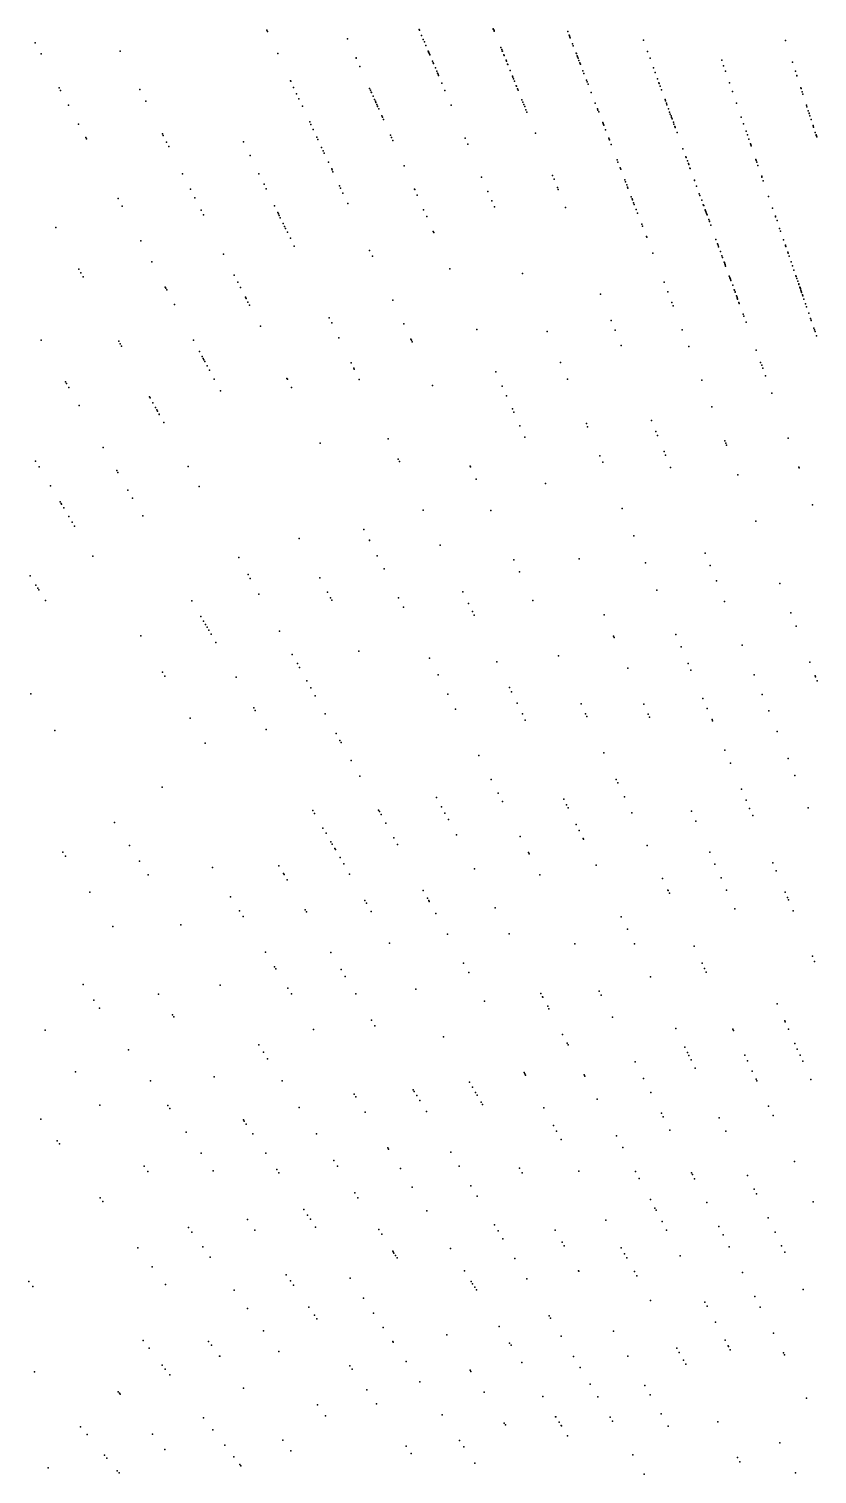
# Model space of a CAD drawing. Header units: metres. Extents: x -4327 to 4266, y -3886 to 3992.
# Drawn here: x -164.3 to -97.4, y 186.6 to 309.1 of the extents above; entities that cross this region are included whole.
import ezdxf

# ---------------------------------------------------------------- set-up
doc = ezdxf.new("R2010")
doc.units = ezdxf.units.M

msp = doc.modelspace()

# ---------------------------------------------------------------- linework, layer by layer
for p in [(-144.09, 309.01, -74.51), (-144.04, 308.89, 2089.13), (-131.19, 309.06, -70.12), (-131.16, 308.99, -91.81), (-124.89, 309.11, -69.25), (-124.89, 309.1, -32.93), (-124.85, 309.02, -68.47), (-124.83, 308.97, -34.38), (-124.81, 308.92, -72.63), (-118.57, 308.89, -59.92), (-163.74, 307.94, 2101.76), (-137.25, 308.28, -69.33), (-130.97, 308.56, -77.29), (-130.83, 308.22, -123.84), (-130.74, 308.01, 2094.19), (-130.61, 307.69, -71.14), (-118.45, 308.58, -44.34), (-118.43, 308.52, -53.36), (-118.39, 308.42, -45.6), (-118.36, 308.34, 2096.39), (-118.17, 307.84, -70.75), (-118.11, 307.68, -44.03), (-112.16, 308.16, 2088.92), (-100.12, 308.13, 2093.58), (-163.23, 307, 2088.25), (-156.54, 307.22, 2099.12), (-143.17, 307.03, -48.65), (-136.53, 306.66, 2093.51), (-136.52, 306.62, 2100.6), (-130.41, 307.22, -34.25), (-130.39, 307.19, -67.61), (-130.39, 307.18, -68.94), (-130.38, 307.15, -84.65), (-130.33, 307.04, -87.14), (-130.32, 307.01, -122.32), (-130.28, 306.93, -126.85), (-130.28, 306.91, -32.56), (-124.25, 307.52, -80.3), (-124.18, 307.35, -63.4), (-124.13, 307.22, -64.13), (-124.12, 307.21, -77.35), (-124, 306.91, -132.37), (-123.98, 306.86, 2085.91), (-123.81, 306.45, -70.72), (-117.87, 307.05, -128.21), (-117.86, 307.04, -61.05), (-117.85, 307.02, -50.71), (-117.85, 307.01, -52.36), (-117.78, 306.82, -50.49), (-117.75, 306.74, -124.18), (-117.7, 306.63, -80.85), (-117.7, 306.62, -62.08), (-117.63, 306.43, -54.65), (-111.81, 307.19, 2089.84), (-111.81, 307.18, -122.93), (-111.6, 306.63, -126.59), (-105.52, 306.46, -121.08), (-136.21, 305.93, 2088.57), (-130.05, 306.38, -24.64), (-129.99, 306.23, -85.55), (-129.96, 306.17, -27.55), (-129.8, 305.8, -29.34), (-129.69, 305.53, -23.48), (-129.62, 305.36, -26.02), (-129.58, 305.28, -97.75), (-123.78, 306.37, -69.95), (-123.68, 306.13, -80.12), (-123.67, 306.09, -63.89), (-123.47, 305.59, -66.59), (-117.55, 306.23, -46.19), (-117.52, 306.14, -54.97), (-117.51, 306.11, -76.74), (-117.29, 305.56, -123.29), (-117.21, 305.34, -47.51), (-111.31, 305.81, -46.55), (-111.16, 305.42, -120.81), (-105.36, 305.97, -118.88), (-105.2, 305.53, -118.71), (-99.52, 306.29, -11.16), (-99.27, 305.53, -12.53), (-161.7, 304.11, 2104), (-154.88, 303.96, 2091.11), (-142.08, 304.7, -50.71), (-142.07, 304.67, -130.2), (-141.83, 304.15, -125.37), (-135.38, 304.06, -60.28), (-129.54, 305.17, -126.95), (-129.26, 304.52, -97.9), (-123.27, 305.1, -82.52), (-123.24, 305.03, -83.84), (-123.18, 304.88, -94), (-123.1, 304.69, -85.27), (-122.94, 304.28, -72.1), (-122.93, 304.26, -96.33), (-122.84, 304.04, -93.55), (-116.99, 304.76, -48.33), (-116.93, 304.61, -70.19), (-116.86, 304.42, -67.55), (-110.97, 304.88, -127.91), (-110.85, 304.55, -121.88), (-110.82, 304.48, -123.47), (-110.73, 304.24, 21.84), (-110.63, 303.95, 18.81), (-104.86, 304.53, -124.34), (-99.15, 305.15, -15.85), (-99.14, 305.13, -10.24), (-98.81, 304.1, -12.65), (-98.79, 304.05, -13.87), (-161.59, 303.9, -128.8), (-154.37, 302.97, -134.05), (-141.57, 303.59, -58.22), (-141.38, 303.19, -123.93), (-135.31, 303.91, -126.76), (-135.24, 303.75, -60.78), (-135.22, 303.71, -73.61), (-135.08, 303.4, -57.16), (-134.96, 303.12, -133.74), (-134.89, 302.98, -133.47), (-134.85, 302.88, -77.59), (-129, 303.89, -131.19), (-122.79, 303.92, -97.58), (-122.46, 303.1, -93.45), (-122.38, 302.91, -86.68), (-116.59, 303.73, -58.19), (-116.24, 302.81, -93.29), (-110.32, 303.11, -45.42), (-110.29, 303.02, -49.54), (-110.21, 302.81, -45.92), (-104.61, 303.81, -124.25), (-104.26, 302.8, -122.83), (-98.7, 303.76, -15.08), (-98.64, 303.58, -13.85), (-160.91, 302.63, -131.89), (-141.08, 302.55, -79.86), (-134.77, 302.7, -76.21), (-134.7, 302.55, -80.18), (-134.7, 302.54, -125.78), (-134.61, 302.34, 2093.25), (-134.34, 301.74, -75.21), (-134.3, 301.63, -122.73), (-128.46, 302.63, -91.46), (-122.3, 302.7, -93.13), (-122.23, 302.53, -92.89), (-122.12, 302.25, -73.86), (-122.04, 302.06, -90.06), (-116.05, 302.33, -60.84), (-116.02, 302.23, -95.41), (-115.95, 302.07, -67.39), (-110.17, 302.68, -48.59), (-110.04, 302.34, -52.49), (-109.94, 302.06, -51.18), (-109.88, 301.89, -40.07), (-109.82, 301.73, 2089.98), (-109.77, 301.6, -126.53), (-103.86, 301.63, -123.96), (-98.34, 302.65, -13.29), (-98.29, 302.5, -111.37), (-98.18, 302.17, -25.62), (-98.11, 301.95, -25.42), (-98.11, 301.94, -22.11), (-98.04, 301.74, -17.58), (-160.06, 301.03, -133.12), (-140.46, 301.22, -71.69), (-140.36, 301, -72.77), (-140.17, 300.59, -71.35), (-134.21, 301.44, -75.52), (-115.61, 301.16, -64.62), (-115.58, 301.1, -59.69), (-115.54, 300.99, -66.79), (-115.52, 300.95, -77.3), (-115.37, 300.54, -88.05), (-109.73, 301.47, -50.36), (-109.62, 301.19, -50.68), (-109.57, 301.03, -50.11), (-109.5, 300.84, -129.25), (-109.47, 300.77, -51.86), (-109.46, 300.74, -47.21), (-109.31, 300.32, -46.78), (-103.66, 301.06, -119.94), (-103.45, 300.44, -126.47), (-103.45, 300.44, -121.67), (-97.94, 301.43, -18.78), (-97.77, 300.91, -14.94), (-97.76, 300.88, -118.97), (-97.73, 300.77, 1.47), (-97.58, 300.32, -35.37), (-159.45, 299.89, 2089.07), (-159.4, 299.79, -132.57), (-152.96, 300.21, -126.08), (-152.89, 300.07, -124.35), (-152.61, 299.51, 2096.47), (-152.41, 299.13, 2093.76), (-146.09, 299.53, -73.41), (-139.86, 299.94, -75.74), (-139.77, 299.74, -126.23), (-139.45, 299.05, -75.52), (-133.61, 300.1, -124.36), (-133.52, 299.89, -81.56), (-133.41, 299.65, 2089.41), (-127.27, 299.84, 2089.77), (-127.06, 299.34, -123.91), (-121.32, 300.27, -89.53), (-115.1, 299.85, -71.3), (-115.07, 299.77, 2089.98), (-115.04, 299.7, -68.51), (-114.9, 299.31, -68.06), (-103.34, 300.12, -49.48), (-103.22, 299.76, -129.6), (-103.07, 299.35, -54.49), (-103.06, 299.32, -50.05), (-103.05, 299.27, -50.4), (-103.02, 299.2, -33.87), (-97.51, 300.12, -116.12), (-97.5, 300.07, -132.61), (-97.49, 300.04, -117.07), (-97.46, 299.96, -29.24), (-145.52, 298.37, -74.64), (-139.31, 298.76, -73.55), (-139.23, 298.58, -130.91), (-114.39, 298, -92.19), (-108.81, 298.95, -57.26), (-108.56, 298.25, -61.25), (-108.53, 298.2, -54.62), (-108.43, 297.91, -41.65), (-102.62, 298.04, -43.86), (-102.59, 297.94, -51.23), (-151.24, 296.82, -134.49), (-144.77, 296.83, -81.86), (-138.88, 297.82, 2100.7), (-138.6, 297.23, -80.73), (-138.56, 297.15, -123.91), (-138.49, 296.99, -81.8), (-132.45, 297.49, -125.51), (-119.87, 296.69, -90.34), (-114.32, 297.81, -76.31), (-114.13, 297.33, -69.6), (-114.09, 297.22, -78.92), (-108.35, 297.7, -91.5), (-108.32, 297.61, -70.67), (-108.32, 297.6, -62.19), (-108.21, 297.3, -38.76), (-108.2, 297.27, -93.05), (-102.55, 297.81, -41.9), (-102.45, 297.54, -38.2), (-102.13, 296.62, -41.91), (-150.57, 295.51, 2090.35), (-144.34, 295.95, -123.01), (-144.16, 295.56, -126.95), (-137.94, 295.81, -60.77), (-137.84, 295.61, -129), (-131.57, 295.51, -128.34), (-131.56, 295.49, 2090.12), (-125.88, 296.55, 2089.31), (-119.74, 296.36, -129.85), (-119.46, 295.67, -126.32), (-119.38, 295.48, -126.84), (-113.74, 296.31, -98.27), (-113.68, 296.15, -126.46), (-113.58, 295.88, -98.88), (-113.51, 295.7, -100.34), (-113.47, 295.61, -97.28), (-107.84, 296.29, -72.34), (-107.83, 296.25, -59.05), (-107.65, 295.76, -80.02), (-102.11, 296.54, -44.34), (-102, 296.22, -46.73), (-156.72, 294.74, 2103.93), (-150.2, 294.79, -129.39), (-137.65, 295.19, 2104.7), (-137.23, 294.29, -125.15), (-131.34, 295, 2094.25), (-125.35, 295.32, -128.91), (-125.02, 294.53, -126.34), (-113.19, 294.87, -96.47), (-113.12, 294.7, -102.85), (-113.09, 294.62, -97.33), (-113.09, 294.62, -97.33), (-112.99, 294.36, -133.13), (-112.94, 294.21, 2096.95), (-107.42, 295.13, 2097.62), (-107.37, 294.99, -60.75), (-107.22, 294.59, -60.32), (-107.08, 294.2, -79.42), (-101.54, 294.89, -130.28), (-156.37, 294.09, 2091.9), (-149.67, 293.74, -68.67), (-149.47, 293.35, -71.95), (-143.45, 294.11, -78.47), (-143.17, 293.54, -73.43), (-143.11, 293.42, 2094.46), (-143.05, 293.29, -73.56), (-142.96, 293.1, -79.89), (-130.8, 293.78, -129.01), (-130.54, 293.2, 2088.99), (-124.8, 294.01, -125.71), (-118.77, 293.97, -130.21), (-112.78, 293.79, -105.01), (-112.65, 293.47, -90.97), (-107.05, 294.12, -84.69), (-106.93, 293.78, -74.97), (-106.91, 293.74, -71.9), (-106.91, 293.73, -68.49), (-106.89, 293.69, -66.34), (-106.87, 293.63, -73.49), (-106.87, 293.63, -98.06), (-106.83, 293.51, -130.48), (-106.79, 293.41, -70.03), (-106.76, 293.33, -59.35), (-106.62, 292.94, -64.04), (-101.2, 293.91, -55.42), (-100.96, 293.22, -47.64), (-100.95, 293.17, -70.6), (-162, 292.26, -114.55), (-142.71, 292.6, 2096.12), (-142.59, 292.36, -78), (-142.51, 292.19, -79.83), (-142.36, 291.88, -78.06), (-129.98, 291.94, -125.98), (-129.93, 291.84, 2094.53), (-112.3, 292.54, -88.1), (-112.23, 292.38, -84.01), (-106.57, 292.81, -63.48), (-106.56, 292.78, -71.84), (-106.45, 292.48, -63.94), (-100.83, 292.85, -60.12), (-100.61, 292.19, -74.99), (-100.53, 291.96, -74.94), (-154.8, 291.14, 2092.94), (-142.1, 291.35, -124.53), (-141.77, 290.68, -85.43), (-111.9, 291.51, -132.64), (-111.88, 291.46, -87.59), (-106.01, 291.25, -25.67), (-105.87, 290.89, -72.8), (-105.83, 290.77, -81.56), (-105.83, 290.76, -28.69), (-105.78, 290.63, -69.54), (-100.27, 291.21, -57.17), (-100.12, 290.78, -27.33), (-100.1, 290.71, -58.63), (-100.08, 290.67, -28.67), (-100.08, 290.65, -129.99), (-153.86, 289.36, -125.7), (-147.77, 290.01, -71.51), (-135.38, 290.32, 2092.62), (-135.15, 289.84, -128.09), (-111.36, 290.09, -84.44), (-105.63, 290.22, -32.03), (-105.5, 289.86, -133.22), (-105.44, 289.71, -129.78), (-105.31, 289.34, -87.11), (-105.29, 289.29, -85.47), (-99.92, 290.18, -31.33), (-99.91, 290.17, -31.49), (-99.89, 290.1, -57.99), (-99.8, 289.84, -55.35), (-99.63, 289.35, -76.74), (-160.05, 288.74, 2088.06), (-159.87, 288.41, 2100.52), (-159.69, 288.08, -112.31), (-146.86, 288.23, 2090.37), (-128.57, 288.77, 2095.54), (-122.41, 288.38, -126.87), (-105.26, 289.2, -90.34), (-105.24, 289.14, -75.2), (-105.22, 289.1, -91.59), (-105.19, 289, -83.76), (-104.88, 288.14, -129.86), (-104.83, 288.02, -109.57), (-99.52, 289.03, -64.89), (-99.39, 288.64, -129.87), (-99.22, 288.17, -79.62), (-99.21, 288.11, -21.89), (-152.71, 287.21, -129.88), (-152.66, 287.11, 2101.24), (-152.58, 286.97, -131.21), (-146.56, 287.63, -75.36), (-146.33, 287.19, -71.92), (-110.41, 287.64, 2096.73), (-110.1, 286.82, -84.93), (-104.83, 288.01, -91.97), (-104.8, 287.93, -78.26), (-104.78, 287.88, -74.35), (-104.74, 287.76, -93.72), (-104.74, 287.76, -72.73), (-104.59, 287.37, 2097.07), (-104.45, 286.97, -92.18), (-104.44, 286.96, -93.09), (-104.39, 286.8, -110.24), (-99.14, 287.93, -56.7), (-99.07, 287.71, -91.49), (-98.99, 287.48, -99.8), (-98.97, 287.44, -84.4), (-98.89, 287.21, -76.53), (-98.89, 287.19, 2098.89), (-98.88, 287.17, -72.48), (-98.87, 287.13, -85.56), (-98.85, 287.09, -77.02), (-98.8, 286.95, -134.62), (-98.77, 286.86, -133.59), (-151.92, 285.73, -125.94), (-145.91, 286.37, -75.96), (-145.87, 286.29, -76.31), (-145.86, 286.26, -74.27), (-145.7, 285.94, -78.99), (-145.56, 285.67, -77.07), (-133.41, 286.1, -127.64), (-115.8, 286.62, 2095.82), (-109.75, 285.9, -82.86), (-109.64, 285.63, -132.73), (-104.38, 286.79, -101.1), (-104.26, 286.47, -83.2), (-104.22, 286.35, -94.35), (-104.2, 286.28, -95.42), (-104.17, 286.21, -102.93), (-104.17, 286.2, -92.3), (-104.07, 285.92, -102.27), (-104.03, 285.83, -103.35), (-98.75, 286.79, -75.19), (-98.74, 286.75, -72.2), (-98.67, 286.57, -79.18), (-98.64, 286.48, -76.51), (-98.55, 286.2, -80.66), (-98.41, 285.79, -76.33), (-138.81, 284.6, 2091.42), (-114.9, 284.39, -130.29), (-103.7, 284.91, -94.23), (-103.64, 284.76, -108.15), (-98.32, 285.53, -65.48), (-98.13, 285, -85.28), (-98.13, 284.99, -91.52), (-97.98, 284.55, -86.92), (-97.93, 284.41, -123.73), (-97.92, 284.37, -88.46), (-144.65, 283.89, 2096.68), (-138.6, 284.18, 2096.04), (-132.48, 284.11, 2093.66), (-126.28, 283.62, 2089.06), (-120.32, 283.46, -133.8), (-114.56, 283.55, -130.5), (-108.86, 283.59, 2091.05), (-103.46, 284.25, 2098.31), (-97.7, 283.73, -89.87), (-97.65, 283.6, -86.8), (-97.6, 283.44, -91.74), (-163.23, 282.72, -124.8), (-156.66, 282.63, -69.33), (-156.54, 282.41, -72.79), (-156.43, 282.2, -76.07), (-150.32, 282.71, -69.98), (-150.32, 282.71, -69.98), (-137.99, 282.92, -130.49), (-131.88, 282.81, 2091.85), (-131.83, 282.71, -129.51), (-131.76, 282.56, -129.24), (-114.04, 282.25, 2103.59), (-108.32, 282.18, -124.14), (-97.47, 283.08, -92.16), (-149.81, 281.74, -79.1), (-149.59, 281.33, -76.77), (-149.49, 281.15, -77.64), (-149.44, 281.05, -75.96), (-149.36, 280.91, -76.66), (-136.95, 280.8, 2094.33), (-119.2, 280.81, -130.37), (-102.59, 281.87, -132.08), (-102.22, 280.83, -23.11), (-149.16, 280.53, -78.39), (-148.97, 280.17, -79.02), (-142.39, 279.45, -130.62), (-136.73, 280.33, -128.29), (-136.69, 280.25, -127.86), (-124.67, 280.02, -131.4), (-102.12, 280.58, -128.96), (-102.04, 280.35, -28.97), (-101.8, 279.68, -125.48), (-161.19, 279.18, -69.35), (-161.1, 279.04, -68.95), (-160.9, 278.69, -73.09), (-148.56, 279.41, -79.36), (-148.04, 278.42, -82.74), (-142.36, 279.4, -124.81), (-142, 278.69, -132.67), (-136.27, 279.39, -128.86), (-130.04, 278.87, 2094.01), (-124.14, 278.81, -130.04), (-118.6, 279.4, 2097.4), (-107.22, 279.31, -131.35), (-160.03, 277.18, -69.4), (-154.04, 277.9, -71.81), (-154, 277.82, -71.06), (-153.76, 277.39, -113.19), (-153.54, 276.99, -75.21), (-123.77, 277.98, -125.75), (-106.36, 277.07, 2091.04), (-101.26, 278.21, 2094.18), (-153.44, 276.8, -76.07), (-153.37, 276.69, -77.69), (-153.24, 276.45, 2087.71), (-153.22, 276.42, -75.78), (-123.27, 276.88, -124.09), (-123.15, 276.6, -124.16), (-111.47, 275.89, -122.4), (-152.85, 275.74, -112.52), (-122.64, 275.46, 2091.63), (-117, 275.65, -127.59), (-116.89, 275.37, -127.66), (-111.1, 274.98, -125.41), (-110.96, 274.64, -125.64), (-157.97, 273.62, -68.33), (-139.59, 273.97, 2092.53), (-133.81, 274.34, 2093.11), (-122.21, 274.48, -124.55), (-105.25, 274.17, -126.46), (-105.17, 273.98, -125.04), (-105.11, 273.81, -122.89), (-99.87, 274.39, -124.04), (-163.71, 272.46, -68.92), (-132.96, 272.61, -133.16), (-132.86, 272.41, -124.09), (-115.85, 272.91, -126.9), (-115.61, 272.36, -125.12), (-110.41, 273.27, -128.44), (-110.28, 272.96, 2090.62), (-163.42, 271.98, -65.55), (-156.83, 271.65, -70.53), (-156.74, 271.48, -71.38), (-150.77, 271.99, -105.85), (-126.85, 272.04, -131), (-126.83, 271.98, -131.75), (-126.34, 270.93, -130.66), (-109.86, 271.91, 2099.11), (-104.14, 271.3, 2088.38), (-98.97, 271.93, -128.18), (-98.96, 271.9, 2096.12), (-162.45, 270.36, -70.74), (-155.88, 270, -70.99), (-149.83, 270.29, -106.88), (-120.46, 270.55, -130.79), (-161.63, 269, -67.51), (-161.54, 268.85, -67.12), (-161.51, 268.81, -68.54), (-161.32, 268.49, 2091.93), (-155.49, 269.31, -73.31), (-113.95, 268.45, -124.26), (-97.82, 268.75, -125.94), (-160.89, 267.76, -68.27), (-160.6, 267.28, -76.21), (-154.62, 267.81, 2096.57), (-130.85, 268.29, -131.05), (-125.1, 268.28, -131.12), (-102.63, 267.37, -131.18), (-160.4, 266.95, -133.9), (-135.87, 266.66, -132.37), (-112.96, 266.12, 2094.39), (-141.37, 265.88, -124.25), (-135.4, 265.75, -125.93), (-135.39, 265.72, -122.1), (-129.41, 265.34, -122.19), (-158.87, 264.4, 2099.21), (-146.48, 264.27, -132.06), (-134.73, 264.42, 2099.13), (-123.14, 264.09, -129.83), (-117.62, 264.18, 2086.56), (-111.99, 263.84, -128.83), (-106.93, 264.66, -127.18), (-106.5, 263.59, -128.53), (-164.18, 262.74, -70.55), (-145.69, 262.84, -130.18), (-145.51, 262.51, -110.26), (-139.61, 262.57, -131.72), (-134.16, 263.31, 2098.55), (-122.67, 263.06, -123.67), (-105.97, 262.29, 2091.45), (-163.68, 261.95, -67.86), (-163.51, 261.68, -70.44), (-163.43, 261.54, -71.11), (-144.77, 261.17, -123.78), (-138.96, 261.35, -124.21), (-127.48, 261.37, 2089.86), (-111.01, 261.51, -127.14), (-100.6, 262.08, 2101.33), (-162.86, 260.63, -75.65), (-150.46, 260.6, 2087.42), (-138.7, 260.86, -127.41), (-138.6, 260.66, -127.31), (-132.92, 260.86, 2087.32), (-132.51, 260.07, -126.82), (-126.99, 260.37, -124.36), (-121.54, 260.64, -130.96), (-105.27, 260.55, 2094.74), (-149.7, 259.29, 2101.28), (-149.46, 258.87, -122.39), (-126.67, 259.71, -126.67), (-126.51, 259.38, -126.89), (-115.5, 259.42, -130.44), (-99.65, 259.59, -130.12), (-154.8, 257.63, 2093.03), (-149.3, 258.6, -127.04), (-149.17, 258.36, 2101.93), (-149.03, 258.12, -123.17), (-148.82, 257.77, -124.15), (-143.03, 258.04, 2095.08), (-114.7, 257.62, -129.35), (-114.64, 257.49, -129.66), (-109.4, 257.74, 2095.88), (-99.21, 258.45, -132.7), (-148.43, 257.08, -126.68), (-136.29, 256.33, -129.16), (-108.96, 256.7, 2087.45), (-103.78, 256.85, -123.97), (-141.94, 256.06, -112.11), (-141.51, 255.29, -112.32), (-141.32, 254.94, -111.25), (-130.3, 255.74, -123.59), (-124.59, 255.44, -128.12), (-119.35, 255.94, -127.86), (-108.37, 255.3, -128.69), (-98.04, 255.4, -121.89), (-152.96, 254.57, -126.35), (-152.75, 254.21, -127.32), (-146.71, 254.12, -125.78), (-140.7, 253.83, -126.28), (-129.58, 254.32, 2084.55), (-113.48, 254.89, -129.27), (-108.13, 254.73, -130.61), (-102.76, 254.34, -129.28), (-97.6, 254.24, -130.53), (-97.57, 254.17, 2098.92), (-97.43, 253.82, -127.41), (-164.11, 252.71, -132.09), (-140.38, 253.24, -124.68), (-140, 252.56, -125.84), (-128.76, 252.7, -131.22), (-123.52, 253.25, -126.84), (-123.35, 252.9, 2097.46), (-102.09, 252.67, -128.98), (-145.21, 251.52, 2087.14), (-145.09, 251.31, 2085.41), (-128.11, 251.43, 2094.83), (-122.87, 251.93, 2098.11), (-117.45, 251.87, -129.87), (-112.13, 251.85, -130.48), (-107.11, 252.33, 2095.4), (-106.75, 251.49, -129.86), (-101.53, 251.29, -132.09), (-150.61, 250.66, 2093.17), (-139.14, 251.02, -106.86), (-122.43, 251.02, 2099.25), (-122.18, 250.5, -126.92), (-117.06, 251.03, -126.5), (-116.95, 250.81, 2097.57), (-111.75, 251, -132.43), (-111.64, 250.74, -133.59), (-106.34, 250.53, -121.98), (-106.3, 250.42, -131.13), (-162.09, 249.6, 2088.65), (-144.16, 249.69, 2088.69), (-138.23, 249.37, -104.74), (-100.82, 249.54, 2092.77), (-149.33, 248.53, -126.92), (-137.9, 248.77, -112.85), (-137.8, 248.6, 2092.79), (-115.51, 247.72, -131.93), (-105.25, 247.94, 2103.57), (-136.96, 247.08, -124.58), (-126.11, 247.5, -130.73), (-104.77, 246.83, 2085.08), (-99.89, 247.24, 2091.57), (-136.22, 245.75, -112.72), (-125.07, 245.46, 2088.16), (-114.46, 245.45, -121.91), (-114.32, 245.16, 2094.35), (-99.31, 245.8, -123), (-152.98, 244.81, 2099.75), (-129.7, 243.93, -123.82), (-124.47, 244.29, -129.58), (-113.77, 243.99, -130.67), (-103.84, 244.64, -129.18), (-140.21, 242.84, 2090.28), (-134.62, 242.86, -129.76), (-134.55, 242.73, -109.23), (-129.28, 243.14, -129.97), (-124.11, 243.58, -127.75), (-118.91, 243.8, -132.2), (-118.68, 243.32, -122.75), (-118.55, 243.06, -122.8), (-108.09, 242.78, -122.78), (-103.45, 243.71, 2094.84), (-103.15, 243, 2097.96), (-98.2, 243.05, -128.65), (-157.03, 241.81, 2088.69), (-140.05, 242.58, -106.73), (-134.41, 242.49, -124.08), (-134, 241.75, 2095.1), (-129, 242.61, -130.05), (-128.7, 242.05, -131.4), (-117.86, 241.65, -126.18), (-113.14, 242.63, -129.76), (-107.71, 241.93, -129.97), (-102.89, 242.39, -129.06), (-139.34, 241.34, 2085.97), (-139.08, 240.9, -109.66), (-133.32, 240.52, 2093.26), (-128.01, 240.76, -129.24), (-122.6, 240.61, -128.35), (-117.6, 241.12, 2086.07), (-117.27, 240.44, 2098.27), (-117.24, 240.39, -122.68), (-161.4, 239.28, 2090.92), (-155.76, 239.85, -130.24), (-138.67, 240.18, -111.08), (-138.55, 239.98, -128.02), (-138.33, 239.59, -112.74), (-138.28, 239.51, 2087.51), (-133.01, 239.95, 2088.31), (-121.91, 239.26, 2088.05), (-121.85, 239.14, -123.64), (-111.85, 239.86, 2094.09), (-106.54, 239.3, -125.03), (-161.17, 238.95, -129.55), (-154.9, 238.53, -130.08), (-148.72, 238, 2083.43), (-143.08, 238.13, 2096.93), (-137.89, 238.84, 2090.39), (-137.58, 238.29, -123.86), (-126.48, 237.87, -129.13), (-116.18, 238.2, 2087.75), (-106.09, 238.27, -126.77), (-101.19, 238.39, 2095.05), (-154.16, 237.38, -132.45), (-142.69, 237.48, -128.73), (-142.64, 237.39, -127.77), (-142.38, 236.96, -131.21), (-137.08, 237.43, -124.85), (-120.94, 237.36, -127.87), (-110.55, 237.07, -125.21), (-105.58, 237.13, -123.03), (-100.9, 237.71, -124.65), (-159.11, 235.89, 2095.02), (-147.17, 235.51, 2096.18), (-130.83, 236.03, 2098.47), (-130.47, 235.38, -129.72), (-110.08, 236.07, -123.46), (-110.07, 236.05, -124.67), (-109.96, 235.81, 2095.41), (-105.1, 236.06, -124.9), (-100.14, 235.91, -131.38), (-99.95, 235.46, -126.23), (-146.41, 234.31, -130.95), (-140.84, 234.4, -125.79), (-140.73, 234.22, 2088.7), (-135.79, 235.2, -130.36), (-135.65, 234.96, -131.5), (-135.25, 234.26, -126.23), (-130.36, 235.18, -129.61), (-130.32, 235.11, -129.21), (-129.76, 234.09, 2090.18), (-124.73, 234.58, 2092.95), (-104.4, 234.48, -128.41), (-99.85, 235.24, -127.85), (-99.46, 234.32, 2096.85), (-157.16, 233, 2086.41), (-151.4, 233.13, 2098.17), (-146.12, 233.84, -134.4), (-114.04, 233.82, 2095.16), (-128.78, 232.33, -121.85), (-123.55, 232.37, 2091.51), (-113.52, 232.75, -126.04), (-144.22, 230.8, 2098.17), (-138.66, 230.77, -131.22), (-133.69, 231.57, 2088.2), (-117.97, 231.53, -128.76), (-112.92, 231.52, -129.92), (-107.87, 231.32, 2083.42), (-97.83, 230.47, -126.46), (-143.45, 229.57, -128.13), (-143.35, 229.41, -126.77), (-137.8, 229.33, 2089.44), (-127.42, 229.88, 2088.78), (-107.19, 229.88, -131.6), (-106.98, 229.43, 2094.76), (-97.64, 230.01, -126.89), (-159.69, 228.06, -126.97), (-148.07, 228.01, 2095.94), (-137.45, 228.76, -124.53), (-126.98, 229.08, -124.49), (-111.55, 228.72, -126.1), (-106.85, 229.13, -127.17), (-158.77, 226.75, -131.01), (-153.28, 227.25, -123.75), (-142.32, 227.76, -126.22), (-142.02, 227.28, -129.72), (-136.56, 227.27, 2088.74), (-131.45, 227.67, 2089.27), (-120.87, 227.32, -127.4), (-120.71, 227.02, -128.63), (-120.7, 227.01, -128.1), (-115.92, 227.5, -127.74), (-115.75, 227.16, -127.38), (-158.3, 226.07, 2091.87), (-125.65, 226.67, 2096.54), (-120.28, 226.22, 2091.36), (-120.17, 226.01, -130.34), (-100.81, 226.43, -121.98), (-152.1, 225.49, -126.56), (-152, 225.34, 2086.62), (-135.22, 225.04, -121.99), (-134.93, 224.56, -122.6), (-114.79, 225.29, -125.98), (-109.42, 224.34, -127.44), (-100.17, 224.98, -122.37), (-100.14, 224.91, -128.59), (-162.9, 224.21, 2083.15), (-140.13, 224.26, 2092.36), (-129.12, 223.64, -129.19), (-119.02, 223.84, -128.56), (-118.62, 223.09, 2090.79), (-104.58, 224.28, -130.46), (-104.53, 224.16, -131.25), (-99.85, 224.28, 2088.87), (-99.32, 223.08, -124.84), (-155.83, 222.54, 2094.45), (-144.79, 222.96, -126.71), (-144.38, 222.32, -124.23), (-118.55, 222.95, -126.67), (-108.64, 222.75, -127.05), (-108.43, 222.31, -127.99), (-108.3, 222.05, -128.01), (-103.56, 222.08, 2084.9), (-99.11, 222.6, 2102.93), (-98.88, 222.08, -123.12), (-160.32, 220.66, 2093.81), (-144.03, 221.78, -129.61), (-122.28, 220.61, -124.99), (-112.87, 221.51, -126.08), (-108.12, 221.68, 2088.74), (-107.77, 220.97, -122.66), (-103.33, 221.6, -123.66), (-102.93, 220.73, -123.34), (-98.65, 221.57, -128.03), (-153.97, 219.89, 2087.31), (-148.56, 220.25, 2102.03), (-142.8, 219.89, 2092.89), (-126.9, 219.79, -128.01), (-122.22, 220.49, -125.26), (-122.15, 220.37, -132.12), (-117.19, 220.41, 2094.43), (-117.14, 220.31, 2093.43), (-112.14, 220.1, 2101.78), (-102.61, 220.05, 2095.48), (-102.54, 219.9, -126.22), (-97.96, 220.02, -127.47), (-136.7, 218.77, -125.21), (-136.56, 218.54, -125.77), (-131.68, 219.15, 2096.47), (-131.6, 219.01, -126.26), (-131.38, 218.66, -130.42), (-131.12, 218.23, 2097.1), (-126.65, 219.37, -128.98), (-126.39, 218.92, -126.12), (-126.26, 218.69, -129.97), (-116.09, 218.34, 2094.2), (-111.54, 218.9, -128.49), (-158.27, 217.84, 2093.76), (-152.5, 217.8, -127.8), (-152.33, 217.55, -127.84), (-141.35, 217.65, -125.44), (-135.75, 217.25, 2091.12), (-130.57, 217.31, -124.08), (-125.92, 218.1, 2103.23), (-125.8, 217.89, -132.28), (-120.62, 217.61, -132.21), (-110.64, 217.15, 2093.36), (-101.54, 217.76, -123.17), (-101.17, 216.95, -127.03), (-163.26, 216.66, -122.11), (-146.08, 216.58, -125.92), (-146.01, 216.47, 2093.53), (-145.84, 216.22, -122.75), (-119.8, 216.12, 2102.53), (-110.49, 216.85, -126.95), (-109.92, 215.73, -123.95), (-105.73, 216.77, -126.3), (-161.87, 214.81, 2091.53), (-161.69, 214.57, -127.16), (-150.93, 215.56, 2091.26), (-145.3, 215.42, 2092.68), (-139.88, 215.4, -129.19), (-119.53, 215.64, -120.67), (-119.14, 214.93, -125.64), (-114.44, 215.24, -121.79), (-105.17, 215.63, -123.32), (-149.68, 213.77, -126.49), (-144.18, 213.76, -123.76), (-133.85, 214.21, -124.82), (-133.79, 214.11, -125.62), (-128.49, 213.84, -128.23), (-113.92, 214.26, 2094.24), (-154.51, 212.66, 2089.03), (-154.19, 212.22, 2103.2), (-148.64, 212.28, -125.08), (-143.25, 212.37, -124.34), (-143.07, 212.1, 2088.39), (-138.41, 213.14, 2093.38), (-138.1, 212.66, 2088.66), (-132.76, 212.46, -126.71), (-127.78, 212.67, 2091.33), (-122.68, 212.49, -123.08), (-122.45, 212.09, 2103.54), (-117.65, 212.25, -121.74), (-112.84, 212.21, -127.88), (-108.07, 212.1, -125.82), (-99.36, 213.07, -124.43), (-131.77, 210.88, -128.16), (-126.79, 211.01, -120.32), (-112.52, 211.61, -121.05), (-108, 211.96, 2093.02), (-107.82, 211.6, -130.54), (-103.34, 211.87, -123.78), (-158.23, 209.98, 2089.52), (-158.01, 209.68, -127.79), (-136.64, 210.41, 2095.28), (-136.37, 209.99, 2091.06), (-126.26, 210.13, -125.16), (-111.57, 209.83, 2101.1), (-106.79, 209.58, 2100.12), (-102.76, 210.7, -125.71), (-102.58, 210.32, -126.48), (-97.76, 209.65, -130.3), (-140.96, 208.98, -123.03), (-140.65, 208.52, 2090.93), (-130.53, 208.89, 2095.82), (-111.18, 209.11, -130.18), (-111.09, 208.93, -126.89), (-150.73, 207.46, -131.1), (-145.75, 208.15, -124.02), (-145.11, 207.24, -123.99), (-140.41, 208.17, -128.89), (-139.96, 207.5, 2090.32), (-134.61, 207.28, -126.18), (-124.8, 207.7, 2091.26), (-124.48, 207.17, -126.4), (-119.64, 207.23, -123.98), (-115.35, 208.09, 2093.27), (-110.57, 207.96, 2092.54), (-110.19, 207.24, -129.35), (-105.76, 207.56, -124.76), (-101.58, 208.27, -124.92), (-150.45, 207.08, 2089.38), (-134.36, 206.9, -123.76), (-124.08, 206.51, 2099.22), (-119.06, 206.21, -121.9), (-118.89, 205.92, -122.55), (-105.39, 206.83, -124.16), (-101, 207.07, 2098.39), (-100.44, 205.92, 2097.27), (-155.03, 205.73, -125.38), (-149.54, 205.82, 2095.61), (-148.91, 204.95, -127.26), (-133.42, 205.45, 2094.22), (-133.39, 205.41, -127.24), (-133.33, 205.3, -121.97), (-133.19, 205.1, -121.35), (-133.06, 204.89, 2088.51), (-128.53, 205.69, -122), (-123.07, 204.82, -121.34), (-114.04, 205.73, -125.81), (-113.77, 205.24, -126.83), (-113.57, 204.89, 2101.99), (-109.03, 205.05, 2094.16), (-104.88, 205.83, 2093.54), (-100.17, 205.38, -123.51), (-100.17, 205.38, -123.51), (-153.83, 204.14, 2095.97), (-142.46, 203.45, 2093.57), (-127.34, 203.78, -129.03), (-117.66, 203.8, -127.19), (-117.63, 203.75, -127.82), (-112.92, 203.72, -130.53), (-103.77, 203.66, -125.48), (-164.28, 202.87, 2093.03), (-163.95, 202.46, 2098.14), (-152.69, 202.63, -131.46), (-142.09, 202.93, -126.14), (-141.85, 202.58, -124.23), (-137.04, 203.16, 2094.97), (-126.77, 202.88, 2094.63), (-126.65, 202.68, -120.71), (-126.47, 202.4, -123), (-122.04, 203.11, -128.91), (-112.73, 203.37, -125.02), (-146.88, 202.16, -130.69), (-135.89, 201.46, -124.4), (-126.33, 202.17, 2097.5), (-111.57, 201.28, -124.71), (-106.94, 201.13, -121.68), (-102.72, 201.6, 2092.3), (-98.62, 202.2, -122.7), (-145.73, 200.58, -123.53), (-140.54, 200.72, 2094.72), (-140.06, 200.02, -119.84), (-135.04, 200.21, -121.31), (-120.16, 199.97, 2093.29), (-106.76, 200.79, 2102.99), (-102.27, 200.71, -125.27), (-144.37, 198.71, -124.22), (-139.85, 199.72, -122.81), (-134.22, 198.98, -129.56), (-124.4, 199.08, 2095.89), (-120.04, 199.77, -130.27), (-114.71, 198.68, -124.97), (-106.04, 199.43, -120.49), (-154.6, 197.88, -129.42), (-149.05, 197.79, -126.28), (-148.8, 197.47, -121.51), (-133.41, 197.79, -126.94), (-133.38, 197.74, -124.91), (-128.82, 198.37, 2091.17), (-123.51, 197.66, -131.28), (-123.39, 197.47, -131.66), (-119.13, 198.26, -125.18), (-105.24, 197.92, -127.23), (-104.98, 197.43, -128.2), (-104.95, 197.37, -128.82), (-101.14, 198.5, -126.61), (-154.08, 197.22, -125.55), (-148.12, 196.56, 2094.09), (-148.1, 196.54, -123.29), (-143.09, 196.94, -124.12), (-132.28, 196.11, -124.37), (-118.08, 196.52, -124.73), (-113.49, 196.56, -121.08), (-109.33, 197.24, -124.29), (-109.13, 196.87, 2092.18), (-108.77, 196.22, -120.15), (-104.79, 197.08, -121.74), (-100.29, 196.83, -121.27), (-100.2, 196.65, -126.22), (-163.8, 195.21, 2099.09), (-152.97, 195.79, 2094.31), (-152.71, 195.46, 2100.66), (-152.32, 194.96, 2095.19), (-137.06, 195.73, 2092.15), (-136.86, 195.45, -121.49), (-126.86, 195.35, -124.26), (-126.79, 195.24, -124.51), (-122.48, 196, 2094.54), (-117.52, 195.59, 2099.39), (-108.57, 195.86, -120.4), (-146.07, 193.85, -122.76), (-135.63, 193.7, 2090.67), (-131.11, 194.38, 2093.41), (-116.68, 194.19, -128.09), (-112.04, 194.05, -126.37), (-156.71, 193.52, 2089.21), (-156.61, 193.4, -130.5), (-156.54, 193.32, 2096.8), (-134.81, 192.52, -131.37), (-125.66, 193.49, -127.81), (-120.69, 193.14, 2095.41), (-116.02, 193.1, -120.02), (-111.58, 193.26, -124.42), (-98.34, 193, -128.79), (-149.48, 191.32, -122.63), (-139.8, 192.41, -126.21), (-139.12, 191.48, -120.84), (-129.22, 191.57, -122.95), (-119.61, 191.42, -120.25), (-119.6, 191.4, -128.58), (-114.99, 191.38, -120.05), (-110.66, 191.66, -128.18), (-159.9, 190.56, -124.11), (-148.68, 190.3, -124.62), (-123.96, 190.88, -124.14), (-123.86, 190.72, -128.09), (-119.32, 190.95, -122.33), (-119.14, 190.67, -129.07), (-119.12, 190.63, -120.39), (-114.79, 191.04, -124.42), (-110.05, 190.62, -129.25), (-105.85, 190.97, -125.82), (-159.35, 189.91, -126.91), (-153.81, 189.94, -127.15), (-147.67, 189.01, 2090.03), (-142.74, 189.42, -122.07), (-132.29, 188.93, -127.43), (-127.75, 189.4, -126.72), (-127.39, 188.86, -122.17), (-118.6, 189.79, -124.29), (-100.6, 189.2, 2099.34), (-157.88, 188.15, 2099.68), (-157.66, 187.89, -130.33), (-152.76, 188.64, -124.93), (-146.9, 188.02, 2099.23), (-142.06, 188.52, 2097.26), (-131.85, 188.3, -128.81), (-113.07, 188.18, 2094.27), (-104.19, 187.96, -130.17), (-103.98, 187.59, 2090.02), (-162.64, 187.09, 2099.41), (-156.78, 186.84, -121.52), (-156.62, 186.65, 2092.86), (-146.38, 187.35, -125.83), (-146.3, 187.26, 2090.79), (-126.45, 187.48, -125.75), (-112.09, 186.55, -121.49), (-99.25, 186.66, -127.73)]:
    msp.add_point(p)

doc.saveas('drawing.dxf')
